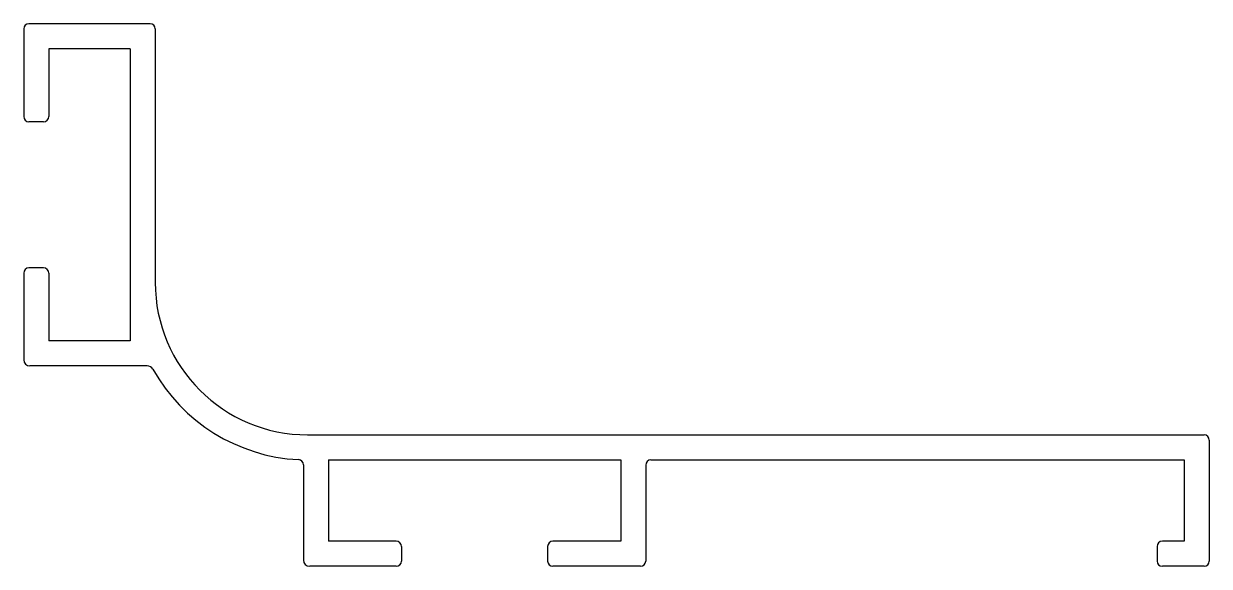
# Model space of a CAD drawing. Extents: x 3618 to 3674.8, y 2440.2 to 2466.2.
import ezdxf

# ---------------------------------------------------------------- set-up
doc = ezdxf.new("R2010")
doc.units = 0
doc.layers.get('0').update_dxf_attribs({"linetype": 'CONTINUOUS'})

msp = doc.modelspace()

# ---------------------------------------------------------------- linework, layer by layer
for p, q in [((3617.97, 2465.959), (3617.97, 2461.759)), ((3624.02, 2466.209), (3618.22, 2466.209)), ((3624.27, 2465.959), (3624.27, 2453.809)), ((3619.17, 2465.009), (3619.17, 2461.759)), ((3623.07, 2465.009), (3619.17, 2465.009)), ((3623.07, 2465.009), (3623.07, 2451.009)), ((3618.92, 2461.509), (3618.22, 2461.509)), ((3618.92, 2454.509), (3618.22, 2454.509)), ((3617.97, 2454.259), (3617.97, 2450.109)), ((3619.17, 2454.259), (3619.17, 2451.009)), ((3623.07, 2451.009), (3619.17, 2451.009)), ((3623.892, 2449.809), (3618.27, 2449.809)), ((3631.57, 2446.509), (3674.52, 2446.509)), ((3674.77, 2446.259), (3674.77, 2440.459)), ((3632.57, 2445.309), (3632.57, 2441.409)), ((3632.57, 2445.309), (3646.57, 2445.309)), ((3646.57, 2445.309), (3646.57, 2441.409)), ((3648.02, 2445.309), (3673.57, 2445.309)), ((3673.57, 2445.309), (3673.57, 2441.409)), ((3631.37, 2445.07), (3631.37, 2440.509)), ((3647.77, 2445.059), (3647.77, 2440.459)), ((3635.82, 2441.409), (3632.57, 2441.409)), ((3646.57, 2441.409), (3643.32, 2441.409)), ((3673.57, 2441.409), (3672.52, 2441.409)), ((3636.07, 2441.159), (3636.07, 2440.459)), ((3643.07, 2441.159), (3643.07, 2440.459)), ((3672.27, 2441.159), (3672.27, 2440.459)), ((3635.82, 2440.209), (3631.67, 2440.209)), ((3647.52, 2440.209), (3643.32, 2440.209)), ((3674.52, 2440.209), (3672.52, 2440.209))]:
    msp.add_line(p, q)
for centre, radius, start, end in [((3618.22, 2465.959), 0.25, 90, 180), ((3624.02, 2465.959), 0.25, 0, 90), ((3618.22, 2461.759), 0.25, 180, 270), ((3618.92, 2461.759), 0.25, 270, 360), ((3618.22, 2454.259), 0.25, 90, 180), ((3618.92, 2454.259), 0.25, 0, 90), ((3631.57, 2453.809), 7.3, 180, 270), ((3618.27, 2450.109), 0.3, 180, 270), ((3623.892, 2449.509), 0.3, 29.251, 90), ((3631.57, 2453.809), 8.5, 209.251, 267.0521), ((3674.52, 2446.259), 0.25, 0, 90), ((3631.12, 2445.07), 0.25, 0, 87.0521), ((3648.02, 2445.059), 0.25, 90, 180), ((3635.82, 2441.159), 0.25, 0, 90), ((3643.32, 2441.159), 0.25, 90, 180), ((3672.52, 2441.159), 0.25, 90, 180), ((3631.67, 2440.509), 0.3, 180, 270), ((3635.82, 2440.459), 0.25, 270, 360), ((3643.32, 2440.459), 0.25, 180, 270), ((3647.52, 2440.459), 0.25, 270, 360), ((3672.52, 2440.459), 0.25, 180, 270), ((3674.52, 2440.459), 0.25, 270, 360)]:
    msp.add_arc(centre, radius, start, end)

doc.saveas('drawing.dxf')
